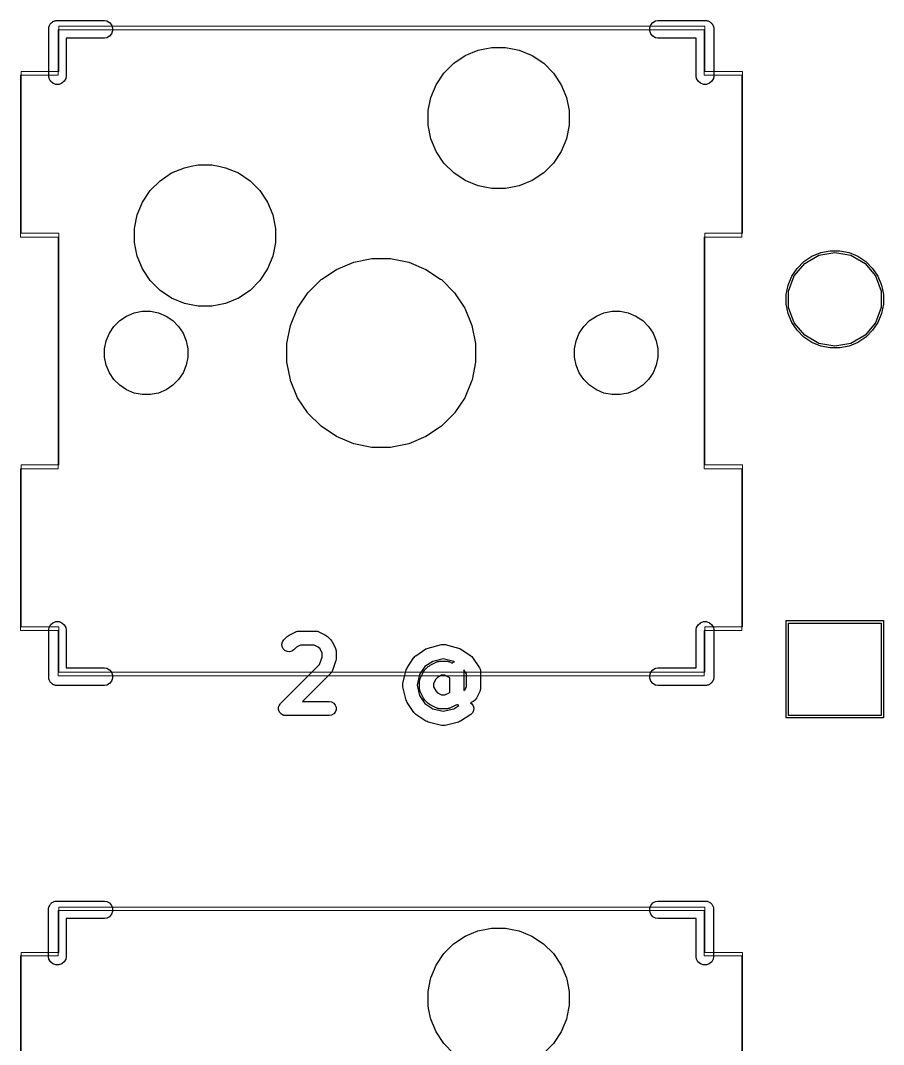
# Model space of a CAD drawing. Header units: millimetres. Extents: x 13 to 222, y -3 to 195.
# Drawn here: x 73.42 to 92.08, y 123.38 to 145.52 of the extents above; entities that cross this region are included whole.
import ezdxf

# ---------------------------------------------------------------- set-up
doc = ezdxf.new("R2010")
doc.units = ezdxf.units.MM
doc.header["$MEASUREMENT"] = 0
doc.layers.add('Ergodox plate', color=7, linetype='Continuous', lineweight=0, true_color=0xf6921e)
doc.layers.add('Orig switch cut', color=7, linetype='Continuous', lineweight=0, true_color=0xde3535)
doc.layers.add('Mask', color=134, linetype='Continuous')
doc.layers.add('Silk', color=142, linetype='Continuous')

msp = doc.modelspace()

# ---------------------------------------------------------------- linework, layer by layer
at = {"layer": 'Ergodox plate'}
for points in [[(88.213, 145.399), (88.213, 144.419), (89.026, 144.419), (89.026, 140.919), (88.213, 140.919), (88.213, 135.91), (89.026, 135.91), (89.026, 132.41), (88.213, 132.41), (88.213, 131.429), (74.243, 131.429), (74.243, 132.41), (73.431, 132.41), (73.431, 135.91), (74.243, 135.91), (74.243, 140.919), (73.431, 140.919), (73.431, 144.419), (74.243, 144.419), (74.243, 145.399)], [(88.213, 126.349), (88.213, 125.369), (89.026, 125.369), (89.026, 121.869), (88.213, 121.869), (88.213, 116.86), (89.026, 116.86), (89.026, 113.36), (88.213, 113.36), (88.213, 112.379), (74.243, 112.379), (74.243, 113.36), (73.431, 113.36), (73.431, 116.86), (74.243, 116.86), (74.243, 121.869), (73.431, 121.869), (73.431, 125.369), (74.243, 125.369), (74.243, 126.349)]]:
    msp.add_lwpolyline(points, close=True, dxfattribs=at)
at = {"layer": 'Mask', "linetype": 'Continuous'}
for p, q in [((83.034, 144.764), (83.312, 144.879)), ((83.312, 144.879), (83.459, 144.908)), ((83.459, 144.908), (83.607, 144.938)), ((83.607, 144.938), (83.907, 144.938)), ((83.907, 144.938), (84.055, 144.908)), ((84.055, 144.908), (84.202, 144.879)), ((84.202, 144.879), (84.48, 144.764)), ((82.784, 144.597), (83.034, 144.764)), ((84.48, 144.764), (84.73, 144.597)), ((82.572, 144.384), (82.784, 144.597)), ((84.73, 144.597), (84.942, 144.384)), ((82.405, 144.134), (82.572, 144.384)), ((84.942, 144.384), (85.109, 144.134)), ((82.29, 143.857), (82.405, 144.134)), ((85.109, 144.134), (85.224, 143.857)), ((82.234, 143.575), (82.29, 143.857)), ((82.29, 143.857), (82.29, 143.857)), ((85.224, 143.857), (85.224, 143.857)), ((85.224, 143.857), (85.28, 143.575)), ((82.231, 143.562), (82.234, 143.575)), ((82.231, 143.261), (82.231, 143.562)), ((85.28, 143.575), (85.283, 143.562)), ((85.283, 143.562), (85.283, 143.261)), ((82.29, 142.966), (82.231, 143.261)), ((85.283, 143.261), (85.224, 142.966)), ((82.405, 142.689), (82.29, 142.966)), ((85.224, 142.966), (85.109, 142.689)), ((82.572, 142.439), (82.405, 142.689)), ((85.109, 142.689), (84.942, 142.439)), ((82.784, 142.226), (82.572, 142.439)), ((84.942, 142.439), (84.73, 142.226)), ((76.434, 142.057), (76.684, 142.224)), ((76.684, 142.224), (76.962, 142.339)), ((76.962, 142.339), (77.109, 142.368)), ((77.109, 142.368), (77.257, 142.398)), ((77.257, 142.398), (77.557, 142.398)), ((77.557, 142.398), (77.705, 142.368)), ((77.705, 142.368), (77.852, 142.339)), ((77.852, 142.339), (78.13, 142.224)), ((78.13, 142.224), (78.38, 142.057)), ((83.034, 142.059), (82.784, 142.226)), ((84.73, 142.226), (84.48, 142.059)), ((76.222, 141.844), (76.434, 142.057)), ((78.38, 142.057), (78.592, 141.844)), ((83.312, 141.944), (83.034, 142.059)), ((84.48, 142.059), (84.202, 141.944)), ((76.055, 141.594), (76.222, 141.844)), ((78.592, 141.844), (78.759, 141.594)), ((83.459, 141.915), (83.312, 141.944)), ((83.607, 141.886), (83.459, 141.915)), ((83.907, 141.886), (83.607, 141.886)), ((84.055, 141.915), (83.907, 141.886)), ((84.202, 141.944), (84.055, 141.915)), ((75.94, 141.317), (76.055, 141.594)), ((78.759, 141.594), (78.874, 141.317)), ((75.881, 141.022), (75.94, 141.317)), ((75.94, 141.317), (75.94, 141.317)), ((78.874, 141.317), (78.874, 141.317)), ((78.874, 141.317), (78.933, 141.022)), ((75.881, 140.721), (75.881, 141.022)), ((78.933, 141.022), (78.933, 140.721)), ((75.905, 140.603), (75.881, 140.721)), ((78.933, 140.721), (78.91, 140.603)), ((75.94, 140.426), (75.905, 140.603)), ((76.055, 140.149), (75.94, 140.426)), ((78.874, 140.426), (78.759, 140.149)), ((78.91, 140.603), (78.874, 140.426)), ((90.357, 140.309), (90.529, 140.424)), ((90.529, 140.424), (90.72, 140.503)), ((90.72, 140.503), (90.923, 140.543)), ((90.923, 140.543), (91.13, 140.543)), ((91.13, 140.543), (91.333, 140.503)), ((91.333, 140.503), (91.524, 140.424)), ((91.524, 140.424), (91.697, 140.309)), ((80.25, 140.14), (80.622, 140.294)), ((80.622, 140.294), (81.016, 140.373)), ((80.622, 140.294), (80.622, 140.294)), ((80.622, 140.294), (80.622, 140.294)), ((81.016, 140.373), (81.418, 140.373)), ((81.418, 140.373), (81.812, 140.294)), ((81.812, 140.294), (81.812, 140.294)), ((81.812, 140.294), (81.812, 140.294)), ((81.812, 140.294), (82.184, 140.14)), ((90.21, 140.162), (90.357, 140.309)), ((91.697, 140.309), (91.843, 140.162)), ((76.222, 139.899), (76.055, 140.149)), ((78.759, 140.149), (78.592, 139.899)), ((79.936, 139.93), (80.25, 140.14)), ((82.184, 140.14), (82.498, 139.93)), ((90.016, 139.799), (90.095, 139.99)), ((90.095, 139.99), (90.21, 140.162)), ((91.843, 140.162), (91.958, 139.99)), ((91.958, 139.99), (92.037, 139.799)), ((76.434, 139.686), (76.222, 139.899)), ((78.592, 139.899), (78.38, 139.686)), ((79.632, 139.633), (79.916, 139.917)), ((79.916, 139.917), (79.936, 139.93)), ((82.498, 139.93), (82.518, 139.917)), ((82.518, 139.917), (82.803, 139.633)), ((89.976, 139.596), (90.016, 139.799)), ((92.037, 139.799), (92.078, 139.596)), ((76.684, 139.519), (76.434, 139.686)), ((76.962, 139.404), (76.684, 139.519)), ((78.13, 139.519), (77.852, 139.404)), ((78.38, 139.686), (78.13, 139.519)), ((79.408, 139.298), (79.632, 139.633)), ((79.632, 139.633), (79.632, 139.633)), ((82.803, 139.633), (82.803, 139.633)), ((82.803, 139.633), (83.026, 139.298)), ((89.976, 139.389), (89.976, 139.596)), ((92.078, 139.596), (92.078, 139.389)), ((77.109, 139.375), (76.962, 139.404)), ((77.257, 139.346), (77.109, 139.375)), ((77.557, 139.346), (77.257, 139.346)), ((77.705, 139.375), (77.557, 139.346)), ((77.852, 139.404), (77.705, 139.375)), ((79.254, 138.927), (79.408, 139.298)), ((83.026, 139.298), (83.18, 138.927)), ((90.016, 139.186), (89.976, 139.389)), ((92.078, 139.389), (92.037, 139.186)), ((75.563, 139.031), (75.71, 139.13)), ((75.71, 139.13), (75.874, 139.198)), ((75.874, 139.198), (76.048, 139.233)), ((76.048, 139.233), (76.226, 139.233)), ((76.226, 139.233), (76.4, 139.198)), ((76.4, 139.198), (76.564, 139.13)), ((76.564, 139.13), (76.711, 139.031)), ((85.723, 139.031), (85.87, 139.13)), ((85.87, 139.13), (86.034, 139.198)), ((86.034, 139.198), (86.208, 139.233)), ((86.208, 139.233), (86.386, 139.233)), ((86.386, 139.233), (86.56, 139.198)), ((86.56, 139.198), (86.724, 139.13)), ((86.724, 139.13), (86.871, 139.031)), ((90.095, 138.994), (90.016, 139.186)), ((92.037, 139.186), (91.958, 138.994)), ((75.339, 138.758), (75.437, 138.906)), ((75.437, 138.906), (75.563, 139.031)), ((76.711, 139.031), (76.837, 138.906)), ((76.837, 138.906), (76.936, 138.758)), ((79.176, 138.533), (79.254, 138.927)), ((79.254, 138.927), (79.254, 138.927)), ((83.18, 138.927), (83.18, 138.927)), ((83.18, 138.927), (83.258, 138.533)), ((85.499, 138.758), (85.597, 138.906)), ((85.597, 138.906), (85.723, 139.031)), ((86.871, 139.031), (86.997, 138.906)), ((86.997, 138.906), (87.096, 138.758)), ((90.21, 138.822), (90.095, 138.994)), ((91.958, 138.994), (91.843, 138.822)), ((75.271, 138.594), (75.339, 138.758)), ((76.936, 138.758), (77.003, 138.594)), ((85.431, 138.594), (85.499, 138.758)), ((87.096, 138.758), (87.163, 138.594)), ((90.357, 138.676), (90.21, 138.822)), ((90.529, 138.561), (90.357, 138.676)), ((91.697, 138.676), (91.524, 138.561)), ((91.843, 138.822), (91.697, 138.676)), ((75.236, 138.42), (75.271, 138.594)), ((75.236, 138.243), (75.236, 138.42)), ((77.003, 138.594), (77.038, 138.42)), ((77.038, 138.42), (77.038, 138.243)), ((79.176, 138.131), (79.176, 138.533)), ((83.258, 138.533), (83.258, 138.131)), ((85.396, 138.42), (85.431, 138.594)), ((85.396, 138.243), (85.396, 138.42)), ((87.163, 138.594), (87.198, 138.42)), ((87.198, 138.42), (87.198, 138.243)), ((90.72, 138.482), (90.529, 138.561)), ((90.923, 138.441), (90.72, 138.482)), ((91.13, 138.441), (90.923, 138.441)), ((91.333, 138.482), (91.13, 138.441)), ((91.524, 138.561), (91.333, 138.482)), ((75.271, 138.069), (75.236, 138.243)), ((77.038, 138.243), (77.003, 138.069)), ((85.431, 138.069), (85.396, 138.243)), ((87.198, 138.243), (87.163, 138.069)), ((75.339, 137.905), (75.271, 138.069)), ((77.003, 138.069), (76.936, 137.905)), ((79.252, 137.749), (79.176, 138.131)), ((83.258, 138.131), (83.182, 137.749)), ((85.499, 137.905), (85.431, 138.069)), ((87.163, 138.069), (87.096, 137.905)), ((75.437, 137.757), (75.339, 137.905)), ((75.563, 137.632), (75.437, 137.757)), ((76.837, 137.757), (76.711, 137.632)), ((76.936, 137.905), (76.837, 137.757)), ((79.254, 137.736), (79.252, 137.749)), ((83.182, 137.749), (83.18, 137.736)), ((85.597, 137.757), (85.499, 137.905)), ((85.723, 137.632), (85.597, 137.757)), ((86.997, 137.757), (86.871, 137.632)), ((87.096, 137.905), (86.997, 137.757)), ((75.71, 137.533), (75.563, 137.632)), ((75.874, 137.465), (75.71, 137.533)), ((76.564, 137.533), (76.4, 137.465)), ((76.711, 137.632), (76.564, 137.533)), ((79.408, 137.365), (79.254, 137.736)), ((83.18, 137.736), (83.026, 137.365)), ((85.87, 137.533), (85.723, 137.632)), ((86.034, 137.465), (85.87, 137.533)), ((86.724, 137.533), (86.56, 137.465)), ((86.871, 137.632), (86.724, 137.533)), ((76.048, 137.431), (75.874, 137.465)), ((76.226, 137.431), (76.048, 137.431)), ((76.4, 137.465), (76.226, 137.431)), ((79.623, 137.044), (79.408, 137.365)), ((83.026, 137.365), (82.811, 137.044)), ((86.208, 137.431), (86.034, 137.465)), ((86.386, 137.431), (86.208, 137.431)), ((86.56, 137.465), (86.386, 137.431)), ((79.632, 137.03), (79.623, 137.044)), ((79.916, 136.746), (79.632, 137.03)), ((82.803, 137.03), (82.518, 136.746)), ((82.811, 137.044), (82.803, 137.03)), ((80.25, 136.523), (79.916, 136.746)), ((79.916, 136.746), (79.916, 136.746)), ((82.518, 136.746), (82.184, 136.523)), ((82.518, 136.746), (82.518, 136.746)), ((80.622, 136.369), (80.25, 136.523)), ((82.184, 136.523), (81.812, 136.369)), ((81.016, 136.291), (80.622, 136.369)), ((80.622, 136.369), (80.622, 136.369)), ((80.622, 136.369), (80.622, 136.369)), ((81.418, 136.291), (81.016, 136.291)), ((81.812, 136.369), (81.418, 136.291)), ((81.812, 136.369), (81.812, 136.369)), ((81.812, 136.369), (81.812, 136.369)), ((89.976, 130.441), (89.976, 132.543)), ((89.976, 132.543), (92.078, 132.543)), ((92.078, 132.543), (92.078, 130.441)), ((92.078, 130.441), (89.976, 130.441)), ((83.032, 125.722), (83.309, 125.837)), ((83.309, 125.837), (83.457, 125.866)), ((83.457, 125.866), (83.604, 125.896)), ((83.604, 125.896), (83.905, 125.896)), ((83.905, 125.896), (84.052, 125.866)), ((84.052, 125.866), (84.2, 125.837)), ((84.2, 125.837), (84.477, 125.722)), ((82.782, 125.555), (83.032, 125.722)), ((84.477, 125.722), (84.727, 125.555)), ((82.569, 125.342), (82.782, 125.555)), ((84.727, 125.555), (84.94, 125.342)), ((82.402, 125.092), (82.569, 125.342)), ((84.94, 125.342), (85.107, 125.092)), ((82.287, 124.815), (82.402, 125.092)), ((85.107, 125.092), (85.222, 124.815)), ((82.229, 124.52), (82.282, 124.787)), ((82.282, 124.787), (82.287, 124.815)), ((85.222, 124.815), (85.227, 124.787)), ((85.227, 124.787), (85.281, 124.52)), ((82.229, 124.219), (82.229, 124.52)), ((85.281, 124.52), (85.281, 124.219)), ((82.241, 124.156), (82.229, 124.219)), ((82.287, 123.925), (82.241, 124.156)), ((85.268, 124.156), (85.222, 123.925)), ((85.281, 124.219), (85.268, 124.156)), ((82.402, 123.647), (82.287, 123.925)), ((85.222, 123.925), (85.107, 123.647)), ((82.569, 123.397), (82.402, 123.647)), ((85.107, 123.647), (84.94, 123.397)), ((82.782, 123.184), (82.569, 123.397)), ((84.94, 123.397), (84.727, 123.184))]:
    msp.add_line(p, q, dxfattribs=at)
at = {"layer": 'Orig switch cut'}
for points in [[(88.202, 145.317), (88.202, 144.336), (89.015, 144.336), (89.015, 140.836), (88.202, 140.836), (88.202, 135.827), (89.015, 135.827), (89.015, 132.327), (88.202, 132.327), (88.202, 131.347), (74.232, 131.347), (74.232, 132.327), (73.419, 132.327), (73.419, 135.827), (74.232, 135.827), (74.232, 140.836), (73.419, 140.836), (73.419, 144.336), (74.232, 144.336), (74.232, 145.317)], [(88.2, 126.275), (88.2, 125.294), (89.013, 125.294), (89.013, 121.794), (88.2, 121.794), (88.2, 116.785), (89.013, 116.785), (89.013, 113.285), (88.2, 113.285), (88.2, 112.305), (74.23, 112.305), (74.23, 113.285), (73.417, 113.285), (73.417, 116.785), (74.23, 116.785), (74.23, 121.794), (73.417, 121.794), (73.417, 125.294), (74.23, 125.294), (74.23, 126.275)]]:
    msp.add_lwpolyline(points, close=True, dxfattribs=at)
at = {"layer": 'Silk', "linetype": 'Continuous'}
for p, q in [((74.107, 145.488), (74.12, 145.499)), ((74.12, 145.499), (74.136, 145.505)), ((74.136, 145.505), (74.151, 145.513)), ((74.151, 145.513), (74.168, 145.516)), ((74.168, 145.516), (74.184, 145.522)), ((74.184, 145.522), (74.2, 145.522)), ((74.2, 145.522), (74.2, 145.522)), ((74.2, 145.522), (75.234, 145.522)), ((75.234, 145.522), (75.283, 145.513)), ((75.283, 145.513), (75.341, 145.48)), ((87.093, 145.48), (87.151, 145.513)), ((87.151, 145.513), (87.2, 145.522)), ((87.2, 145.522), (88.234, 145.522)), ((88.234, 145.522), (88.251, 145.522)), ((88.234, 145.522), (88.234, 145.522)), ((88.251, 145.522), (88.267, 145.516)), ((88.267, 145.516), (88.283, 145.513)), ((88.283, 145.513), (88.298, 145.505)), ((88.298, 145.505), (88.314, 145.499)), ((88.314, 145.499), (88.327, 145.488)), ((74.027, 145.365), (74.032, 145.381)), ((74.027, 145.348), (74.027, 145.365)), ((74.027, 144.315), (74.027, 145.348)), ((74.027, 145.348), (74.027, 145.348)), ((74.032, 145.381), (74.035, 145.398)), ((74.035, 145.398), (74.044, 145.412)), ((74.044, 145.412), (74.05, 145.428)), ((74.05, 145.428), (74.06, 145.441)), ((74.06, 145.441), (74.069, 145.456)), ((74.069, 145.456), (74.082, 145.467)), ((74.082, 145.467), (74.093, 145.48)), ((74.093, 145.48), (74.107, 145.488)), ((75.341, 145.48), (75.385, 145.428)), ((75.385, 145.428), (75.408, 145.365)), ((75.408, 145.298), (75.385, 145.235)), ((75.408, 145.365), (75.408, 145.298)), ((87.027, 145.365), (87.05, 145.428)), ((87.027, 145.298), (87.027, 145.365)), ((87.05, 145.235), (87.027, 145.298)), ((87.05, 145.428), (87.093, 145.48)), ((88.327, 145.488), (88.341, 145.48)), ((88.341, 145.48), (88.352, 145.467)), ((88.352, 145.467), (88.365, 145.456)), ((88.365, 145.456), (88.374, 145.441)), ((88.374, 145.441), (88.385, 145.428)), ((88.385, 145.428), (88.39, 145.412)), ((88.39, 145.412), (88.399, 145.398)), ((88.399, 145.398), (88.402, 145.381)), ((88.402, 145.381), (88.408, 145.365)), ((88.408, 145.365), (88.408, 145.348)), ((88.408, 145.348), (88.408, 145.348)), ((88.408, 145.348), (88.408, 144.315)), ((75.234, 145.141), (74.408, 145.141)), ((74.408, 145.141), (74.408, 144.315)), ((75.283, 145.15), (75.234, 145.141)), ((75.341, 145.183), (75.283, 145.15)), ((75.385, 145.235), (75.341, 145.183)), ((87.093, 145.183), (87.05, 145.235)), ((87.151, 145.15), (87.093, 145.183)), ((87.2, 145.141), (87.151, 145.15)), ((88.027, 145.141), (87.2, 145.141)), ((88.027, 144.315), (88.027, 145.141)), ((74.035, 144.265), (74.027, 144.315)), ((74.069, 144.207), (74.035, 144.265)), ((74.12, 144.164), (74.069, 144.207)), ((74.365, 144.207), (74.314, 144.164)), ((74.399, 144.265), (74.365, 144.207)), ((74.408, 144.315), (74.399, 144.265)), ((88.035, 144.265), (88.027, 144.315)), ((88.069, 144.207), (88.035, 144.265)), ((88.12, 144.164), (88.069, 144.207)), ((88.365, 144.207), (88.314, 144.164)), ((88.399, 144.265), (88.365, 144.207)), ((88.408, 144.315), (88.399, 144.265)), ((74.184, 144.141), (74.12, 144.164)), ((74.251, 144.141), (74.184, 144.141)), ((74.314, 144.164), (74.251, 144.141)), ((88.184, 144.141), (88.12, 144.164)), ((88.251, 144.141), (88.184, 144.141)), ((88.314, 144.164), (88.251, 144.141)), ((90.374, 140.27), (90.679, 140.446)), ((90.679, 140.446), (91.027, 140.508)), ((91.027, 140.508), (91.374, 140.446)), ((91.374, 140.446), (91.679, 140.27)), ((90.147, 140), (90.374, 140.27)), ((91.679, 140.27), (91.906, 140)), ((90.027, 139.668), (90.147, 140)), ((91.906, 140), (92.027, 139.668)), ((90.027, 139.316), (90.027, 139.668)), ((92.027, 139.668), (92.027, 139.316)), ((90.147, 138.984), (90.027, 139.316)), ((92.027, 139.316), (91.906, 138.984)), ((90.374, 138.714), (90.147, 138.984)), ((91.906, 138.984), (91.679, 138.714)), ((90.679, 138.538), (90.374, 138.714)), ((91.679, 138.714), (91.374, 138.538)), ((91.027, 138.477), (90.679, 138.538)), ((91.374, 138.538), (91.027, 138.477)), ((74.035, 132.398), (74.069, 132.456)), ((74.069, 132.456), (74.12, 132.499)), ((74.12, 132.499), (74.184, 132.522)), ((74.184, 132.522), (74.251, 132.522)), ((74.251, 132.522), (74.314, 132.499)), ((74.314, 132.499), (74.365, 132.456)), ((74.365, 132.456), (74.399, 132.398)), ((88.035, 132.398), (88.069, 132.456)), ((88.069, 132.456), (88.12, 132.499)), ((88.12, 132.499), (88.184, 132.522)), ((88.184, 132.522), (88.251, 132.522)), ((88.251, 132.522), (88.314, 132.499)), ((88.314, 132.499), (88.365, 132.456)), ((88.365, 132.456), (88.399, 132.398)), ((90.027, 130.492), (90.027, 132.492)), ((90.027, 132.492), (92.027, 132.492)), ((92.027, 132.492), (92.027, 130.492)), ((74.027, 132.348), (74.035, 132.398)), ((74.027, 131.365), (74.027, 132.348)), ((74.399, 132.398), (74.408, 132.348)), ((74.408, 132.348), (74.408, 131.522)), ((79.186, 132.201), (79.206, 132.215)), ((79.206, 132.215), (79.226, 132.23)), ((79.226, 132.23), (79.371, 132.302)), ((79.371, 132.302), (79.379, 132.305)), ((79.379, 132.305), (79.387, 132.309)), ((79.387, 132.309), (79.405, 132.312)), ((79.405, 132.312), (79.422, 132.318)), ((79.422, 132.318), (79.43, 132.317)), ((79.43, 132.317), (79.439, 132.319)), ((79.439, 132.319), (79.802, 132.319)), ((79.802, 132.319), (79.811, 132.317)), ((79.811, 132.317), (79.819, 132.318)), ((79.819, 132.318), (79.836, 132.312)), ((79.836, 132.312), (79.854, 132.309)), ((79.854, 132.309), (79.862, 132.305)), ((79.862, 132.305), (79.87, 132.302)), ((79.87, 132.302), (80.015, 132.23)), ((80.015, 132.23), (80.035, 132.215)), ((80.035, 132.215), (80.055, 132.201)), ((88.027, 132.348), (88.035, 132.398)), ((88.027, 131.522), (88.027, 132.348)), ((88.399, 132.398), (88.408, 132.348)), ((88.408, 132.348), (88.408, 131.315)), ((79.07, 132.034), (79.083, 132.085)), ((79.074, 131.982), (79.07, 132.034)), ((79.083, 132.085), (79.114, 132.129)), ((79.114, 132.129), (79.186, 132.201)), ((79.475, 132.014), (79.384, 131.968)), ((79.766, 132.014), (79.475, 132.014)), ((79.857, 131.968), (79.766, 132.014)), ((80.055, 132.201), (80.127, 132.129)), ((80.127, 132.129), (80.141, 132.109)), ((80.141, 132.109), (80.156, 132.089)), ((80.156, 132.089), (80.229, 131.944)), ((82.232, 131.951), (82.523, 132.024)), ((82.523, 132.024), (82.533, 132.025)), ((82.533, 132.025), (82.544, 132.027)), ((82.544, 132.027), (82.56, 132.026)), ((82.56, 132.026), (82.576, 132.027)), ((82.576, 132.027), (82.586, 132.025)), ((82.586, 132.025), (82.597, 132.024)), ((82.597, 132.024), (82.887, 131.951)), ((79.097, 131.934), (79.074, 131.982)), ((79.134, 131.896), (79.097, 131.934)), ((79.182, 131.874), (79.134, 131.896)), ((79.235, 131.869), (79.182, 131.874)), ((79.286, 131.883), (79.235, 131.869)), ((79.329, 131.913), (79.286, 131.883)), ((79.384, 131.968), (79.329, 131.913)), ((79.894, 131.931), (79.857, 131.968)), ((79.94, 131.84), (79.894, 131.931)), ((79.94, 131.755), (79.94, 131.84)), ((80.229, 131.944), (80.231, 131.936)), ((80.231, 131.936), (80.235, 131.928)), ((80.235, 131.928), (80.239, 131.91)), ((80.239, 131.91), (80.244, 131.893)), ((80.244, 131.893), (80.243, 131.885)), ((80.243, 131.885), (80.245, 131.876)), ((80.245, 131.876), (80.245, 131.731)), ((81.946, 131.764), (81.961, 131.781)), ((81.961, 131.781), (81.965, 131.783)), ((81.965, 131.783), (81.967, 131.785)), ((81.967, 131.785), (82.185, 131.93)), ((82.185, 131.93), (82.209, 131.941)), ((82.209, 131.941), (82.232, 131.951)), ((82.887, 131.951), (82.911, 131.941)), ((82.911, 131.941), (82.934, 131.93)), ((82.934, 131.93), (83.152, 131.785)), ((83.152, 131.785), (83.155, 131.783)), ((83.155, 131.783), (83.158, 131.781)), ((83.158, 131.781), (83.174, 131.764)), ((79.041, 130.75), (79.886, 131.595)), ((79.886, 131.595), (79.94, 131.755)), ((80.237, 131.683), (80.164, 131.465)), ((80.24, 131.707), (80.237, 131.683)), ((80.245, 131.731), (80.24, 131.707)), ((81.78, 131.525), (81.925, 131.743)), ((81.925, 131.743), (81.927, 131.745)), ((81.927, 131.745), (81.929, 131.748)), ((81.929, 131.748), (81.946, 131.764)), ((82.162, 131.548), (82.048, 131.378)), ((82.332, 131.662), (82.162, 131.548)), ((82.162, 131.476), (82.234, 131.548)), ((82.234, 131.548), (82.254, 131.562)), ((82.254, 131.562), (82.274, 131.577)), ((82.274, 131.577), (82.419, 131.649)), ((82.56, 131.719), (82.332, 131.662)), ((82.419, 131.649), (82.427, 131.652)), ((82.427, 131.652), (82.435, 131.656)), ((82.435, 131.656), (82.453, 131.659)), ((82.453, 131.659), (82.47, 131.664)), ((82.47, 131.664), (82.478, 131.664)), ((82.478, 131.664), (82.487, 131.665)), ((82.487, 131.665), (82.632, 131.665)), ((82.787, 131.662), (82.56, 131.719)), ((82.632, 131.665), (82.641, 131.664)), ((82.641, 131.664), (82.65, 131.664)), ((82.65, 131.664), (82.667, 131.659)), ((82.667, 131.659), (82.684, 131.656)), ((82.684, 131.656), (82.692, 131.652)), ((82.692, 131.652), (82.7, 131.649)), ((82.7, 131.649), (82.75, 131.625)), ((82.75, 131.625), (82.774, 131.645)), ((82.774, 131.645), (82.799, 131.654)), ((82.799, 131.654), (82.787, 131.662)), ((83.174, 131.764), (83.19, 131.748)), ((83.19, 131.748), (83.192, 131.745)), ((83.192, 131.745), (83.194, 131.743)), ((83.194, 131.743), (83.34, 131.525)), ((74.027, 131.298), (74.027, 131.365)), ((74.408, 131.522), (75.234, 131.522)), ((75.234, 131.522), (75.283, 131.513)), ((75.283, 131.513), (75.341, 131.48)), ((75.341, 131.48), (75.385, 131.428)), ((75.385, 131.428), (75.408, 131.365)), ((75.408, 131.365), (75.408, 131.298)), ((80.127, 131.405), (79.517, 130.795)), ((80.132, 131.412), (80.127, 131.405)), ((80.139, 131.418), (80.132, 131.412)), ((80.148, 131.434), (80.139, 131.418)), ((80.158, 131.449), (80.148, 131.434)), ((80.16, 131.457), (80.158, 131.449)), ((80.164, 131.465), (80.16, 131.457)), ((81.686, 131.187), (81.759, 131.477)), ((81.759, 131.477), (81.769, 131.501)), ((81.769, 131.501), (81.78, 131.525)), ((82.048, 131.378), (81.991, 131.15)), ((82.061, 131.291), (82.133, 131.436)), ((82.133, 131.436), (82.148, 131.456)), ((82.148, 131.456), (82.162, 131.476)), ((82.523, 131.361), (82.432, 131.315)), ((82.596, 131.361), (82.523, 131.361)), ((82.687, 131.315), (82.596, 131.361)), ((83.06, 131.394), (83.002, 131.481)), ((83.002, 131.481), (83.002, 131.034)), ((83.06, 131.114), (83.06, 131.394)), ((83.34, 131.525), (83.347, 131.508)), ((83.347, 131.508), (83.356, 131.493)), ((83.356, 131.493), (83.357, 131.484)), ((83.357, 131.484), (83.361, 131.477)), ((83.361, 131.477), (83.362, 131.458)), ((83.362, 131.458), (83.365, 131.44)), ((83.365, 131.44), (83.365, 131.078)), ((87.027, 131.365), (87.05, 131.428)), ((87.027, 131.298), (87.027, 131.365)), ((87.05, 131.428), (87.093, 131.48)), ((87.093, 131.48), (87.151, 131.513)), ((87.151, 131.513), (87.2, 131.522)), ((87.2, 131.522), (88.027, 131.522)), ((74.032, 131.282), (74.027, 131.298)), ((74.035, 131.265), (74.032, 131.282)), ((74.044, 131.251), (74.035, 131.265)), ((74.05, 131.235), (74.044, 131.251)), ((74.06, 131.222), (74.05, 131.235)), ((74.069, 131.207), (74.06, 131.222)), ((74.082, 131.196), (74.069, 131.207)), ((74.093, 131.183), (74.082, 131.196)), ((74.107, 131.175), (74.093, 131.183)), ((74.12, 131.164), (74.107, 131.175)), ((74.136, 131.158), (74.12, 131.164)), ((74.151, 131.15), (74.136, 131.158)), ((74.168, 131.147), (74.151, 131.15)), ((74.184, 131.141), (74.168, 131.147)), ((74.2, 131.141), (74.184, 131.141)), ((75.234, 131.141), (74.2, 131.141)), ((74.2, 131.141), (74.2, 131.141)), ((75.283, 131.15), (75.234, 131.141)), ((75.341, 131.183), (75.283, 131.15)), ((75.385, 131.235), (75.341, 131.183)), ((75.408, 131.298), (75.385, 131.235)), ((81.682, 131.166), (81.685, 131.176)), ((81.683, 131.15), (81.682, 131.166)), ((81.682, 131.134), (81.683, 131.15)), ((81.685, 131.124), (81.682, 131.134)), ((81.685, 131.176), (81.686, 131.187)), ((81.686, 131.113), (81.685, 131.124)), ((81.759, 130.823), (81.686, 131.113)), ((81.991, 131.15), (82.048, 130.922)), ((82.044, 131.223), (82.046, 131.231)), ((82.044, 131.078), (82.044, 131.223)), ((82.045, 131.24), (82.051, 131.257)), ((82.046, 131.231), (82.045, 131.24)), ((82.051, 131.257), (82.054, 131.275)), ((82.054, 131.275), (82.058, 131.282)), ((82.058, 131.282), (82.061, 131.291)), ((82.395, 131.278), (82.349, 131.187)), ((82.349, 131.187), (82.349, 131.114)), ((82.349, 131.114), (82.395, 131.023)), ((82.432, 131.315), (82.395, 131.278)), ((82.698, 131.305), (82.687, 131.315)), ((82.698, 130.996), (82.698, 131.305)), ((83.027, 131.046), (83.06, 131.114)), ((87.05, 131.235), (87.027, 131.298)), ((87.093, 131.183), (87.05, 131.235)), ((87.151, 131.15), (87.093, 131.183)), ((87.2, 131.141), (87.151, 131.15)), ((88.234, 131.141), (87.2, 131.141)), ((88.251, 131.141), (88.234, 131.141)), ((88.234, 131.141), (88.234, 131.141)), ((88.267, 131.147), (88.251, 131.141)), ((88.283, 131.15), (88.267, 131.147)), ((88.298, 131.158), (88.283, 131.15)), ((88.314, 131.164), (88.298, 131.158)), ((88.327, 131.175), (88.314, 131.164)), ((88.341, 131.183), (88.327, 131.175)), ((88.352, 131.196), (88.341, 131.183)), ((88.365, 131.207), (88.352, 131.196)), ((88.374, 131.222), (88.365, 131.207)), ((88.385, 131.235), (88.374, 131.222)), ((88.39, 131.251), (88.385, 131.235)), ((88.399, 131.265), (88.39, 131.251)), ((88.402, 131.282), (88.399, 131.265)), ((88.408, 131.298), (88.402, 131.282)), ((88.408, 131.315), (88.408, 131.315)), ((88.408, 131.315), (88.408, 131.298)), ((82.046, 131.069), (82.044, 131.078)), ((82.045, 131.06), (82.046, 131.069)), ((82.051, 131.043), (82.045, 131.06)), ((82.048, 130.922), (82.162, 130.752)), ((82.054, 131.025), (82.051, 131.043)), ((82.058, 131.018), (82.054, 131.025)), ((82.061, 131.009), (82.058, 131.018)), ((82.133, 130.864), (82.061, 131.009)), ((82.395, 131.023), (82.432, 130.985)), ((82.432, 130.985), (82.523, 130.94)), ((82.523, 130.94), (82.596, 130.94)), ((82.596, 130.94), (82.687, 130.985)), ((82.687, 130.985), (82.698, 130.996)), ((83.002, 131.034), (83.027, 131.046)), ((83.349, 131.009), (83.277, 130.864)), ((83.352, 131.018), (83.349, 131.009)), ((83.356, 131.025), (83.352, 131.018)), ((83.359, 131.043), (83.356, 131.025)), ((83.364, 131.06), (83.359, 131.043)), ((83.365, 131.078), (83.364, 131.069)), ((83.364, 131.069), (83.364, 131.06)), ((78.997, 130.655), (78.999, 130.662)), ((78.999, 130.669), (79.006, 130.687)), ((78.999, 130.662), (78.999, 130.669)), ((79.006, 130.687), (79.011, 130.707)), ((79.011, 130.707), (79.015, 130.712)), ((79.015, 130.712), (79.017, 130.718)), ((79.017, 130.718), (79.03, 130.734)), ((79.03, 130.734), (79.041, 130.75)), ((79.517, 130.795), (80.092, 130.795)), ((80.092, 130.795), (80.144, 130.785)), ((80.144, 130.785), (80.19, 130.759)), ((80.19, 130.759), (80.224, 130.718)), ((80.224, 130.718), (80.242, 130.669)), ((80.242, 130.669), (80.242, 130.616)), ((81.769, 130.799), (81.759, 130.823)), ((81.78, 130.775), (81.769, 130.799)), ((81.925, 130.558), (81.78, 130.775)), ((82.148, 130.845), (82.133, 130.864)), ((82.162, 130.825), (82.148, 130.845)), ((82.234, 130.752), (82.162, 130.825)), ((82.162, 130.752), (82.332, 130.638)), ((82.254, 130.738), (82.234, 130.752)), ((82.274, 130.724), (82.254, 130.738)), ((82.419, 130.651), (82.274, 130.724)), ((82.846, 130.724), (82.7, 130.651)), ((82.787, 130.638), (82.897, 130.711)), ((82.85, 130.727), (82.846, 130.724)), ((82.858, 130.722), (82.85, 130.727)), ((82.865, 130.72), (82.858, 130.722)), ((82.87, 130.717), (82.865, 130.72)), ((82.89, 130.713), (82.87, 130.717)), ((82.897, 130.711), (82.89, 130.713)), ((83.208, 130.796), (83.151, 130.767)), ((83.151, 130.767), (83.178, 130.747)), ((83.178, 130.747), (83.207, 130.703)), ((83.207, 130.703), (83.22, 130.652)), ((83.226, 130.809), (83.208, 130.796)), ((83.245, 130.822), (83.226, 130.809)), ((83.248, 130.825), (83.245, 130.822)), ((83.251, 130.828), (83.248, 130.825)), ((83.263, 130.846), (83.251, 130.828)), ((83.277, 130.864), (83.263, 130.846)), ((78.999, 130.636), (78.997, 130.655)), ((78.999, 130.616), (78.999, 130.636)), ((79.001, 130.609), (78.999, 130.616)), ((79.002, 130.603), (79.001, 130.609)), ((79.01, 130.585), (79.002, 130.603)), ((79.017, 130.566), (79.01, 130.585)), ((79.021, 130.561), (79.017, 130.566)), ((79.024, 130.555), (79.021, 130.561)), ((79.038, 130.541), (79.024, 130.555)), ((79.051, 130.525), (79.038, 130.541)), ((79.057, 130.522), (79.051, 130.525)), ((79.061, 130.517), (79.057, 130.522)), ((79.079, 130.509), (79.061, 130.517)), ((79.097, 130.499), (79.079, 130.509)), ((79.103, 130.498), (79.097, 130.499)), ((79.109, 130.495), (79.103, 130.498)), ((79.129, 130.493), (79.109, 130.495)), ((79.149, 130.49), (79.129, 130.493)), ((80.092, 130.49), (79.149, 130.49)), ((80.144, 130.499), (80.092, 130.49)), ((80.19, 130.525), (80.144, 130.499)), ((80.224, 130.566), (80.19, 130.525)), ((80.242, 130.616), (80.224, 130.566)), ((81.927, 130.555), (81.925, 130.558)), ((81.929, 130.552), (81.927, 130.555)), ((81.946, 130.536), (81.929, 130.552)), ((81.961, 130.519), (81.946, 130.536)), ((81.965, 130.518), (81.961, 130.519)), ((81.967, 130.515), (81.965, 130.518)), ((82.185, 130.37), (81.967, 130.515)), ((82.332, 130.638), (82.56, 130.582)), ((82.427, 130.649), (82.419, 130.651)), ((82.435, 130.644), (82.427, 130.649)), ((82.453, 130.641), (82.435, 130.644)), ((82.47, 130.636), (82.453, 130.641)), ((82.478, 130.636), (82.47, 130.636)), ((82.487, 130.635), (82.478, 130.636)), ((82.632, 130.635), (82.487, 130.635)), ((82.56, 130.582), (82.787, 130.638)), ((82.641, 130.636), (82.632, 130.635)), ((82.65, 130.636), (82.641, 130.636)), ((82.667, 130.641), (82.65, 130.636)), ((82.684, 130.644), (82.667, 130.641)), ((82.692, 130.649), (82.684, 130.644)), ((82.7, 130.651), (82.692, 130.649)), ((83.152, 130.515), (82.934, 130.37)), ((83.19, 130.552), (83.152, 130.515)), ((83.214, 130.599), (83.19, 130.552)), ((83.22, 130.652), (83.214, 130.599)), ((92.027, 130.492), (90.027, 130.492)), ((82.209, 130.36), (82.185, 130.37)), ((82.232, 130.349), (82.209, 130.36)), ((82.523, 130.277), (82.232, 130.349)), ((82.533, 130.276), (82.523, 130.277)), ((82.544, 130.273), (82.533, 130.276)), ((82.56, 130.274), (82.544, 130.273)), ((82.576, 130.273), (82.56, 130.274)), ((82.586, 130.276), (82.576, 130.273)), ((82.597, 130.277), (82.586, 130.276)), ((82.887, 130.349), (82.597, 130.277)), ((82.911, 130.36), (82.887, 130.349)), ((82.934, 130.37), (82.911, 130.36)), ((74.105, 126.446), (74.118, 126.457)), ((74.118, 126.457), (74.134, 126.463)), ((74.134, 126.463), (74.148, 126.471)), ((74.148, 126.471), (74.165, 126.474)), ((74.165, 126.474), (74.181, 126.48)), ((74.181, 126.48), (74.198, 126.48)), ((74.198, 126.48), (74.198, 126.48)), ((74.198, 126.48), (75.231, 126.48)), ((75.231, 126.48), (75.281, 126.471)), ((75.281, 126.471), (75.339, 126.438)), ((87.09, 126.438), (87.148, 126.471)), ((87.148, 126.471), (87.198, 126.48)), ((87.198, 126.48), (88.231, 126.48)), ((88.231, 126.48), (88.248, 126.48)), ((88.231, 126.48), (88.231, 126.48)), ((88.248, 126.48), (88.264, 126.474)), ((88.264, 126.474), (88.281, 126.471)), ((88.281, 126.471), (88.295, 126.463)), ((88.295, 126.463), (88.311, 126.457)), ((88.311, 126.457), (88.324, 126.446)), ((74.024, 126.323), (74.03, 126.339)), ((74.024, 126.306), (74.024, 126.323)), ((74.024, 125.273), (74.024, 126.306)), ((74.024, 126.306), (74.024, 126.306)), ((74.03, 126.339), (74.033, 126.356)), ((74.033, 126.356), (74.041, 126.37)), ((74.041, 126.37), (74.047, 126.386)), ((74.047, 126.386), (74.058, 126.399)), ((74.058, 126.399), (74.066, 126.414)), ((74.066, 126.414), (74.079, 126.425)), ((74.079, 126.425), (74.09, 126.438)), ((74.09, 126.438), (74.105, 126.446)), ((75.339, 126.438), (75.382, 126.386)), ((75.382, 126.386), (75.405, 126.323)), ((75.405, 126.256), (75.382, 126.193)), ((75.405, 126.323), (75.405, 126.256)), ((87.024, 126.323), (87.047, 126.386)), ((87.024, 126.256), (87.024, 126.323)), ((87.047, 126.193), (87.024, 126.256)), ((87.047, 126.386), (87.09, 126.438)), ((88.324, 126.446), (88.339, 126.438)), ((88.339, 126.438), (88.35, 126.425)), ((88.35, 126.425), (88.363, 126.414)), ((88.363, 126.414), (88.371, 126.399)), ((88.371, 126.399), (88.382, 126.386)), ((88.382, 126.386), (88.388, 126.37)), ((88.388, 126.37), (88.396, 126.356)), ((88.396, 126.356), (88.399, 126.339)), ((88.399, 126.339), (88.405, 126.323)), ((88.405, 126.323), (88.405, 126.306)), ((88.405, 126.306), (88.405, 126.306)), ((88.405, 126.306), (88.405, 125.273)), ((75.231, 126.099), (74.405, 126.099)), ((74.405, 126.099), (74.405, 125.273)), ((75.281, 126.108), (75.231, 126.099)), ((75.339, 126.141), (75.281, 126.108)), ((75.382, 126.193), (75.339, 126.141)), ((87.09, 126.141), (87.047, 126.193)), ((87.148, 126.108), (87.09, 126.141)), ((87.198, 126.099), (87.148, 126.108)), ((88.024, 126.099), (87.198, 126.099)), ((88.024, 125.273), (88.024, 126.099)), ((74.033, 125.223), (74.024, 125.273)), ((74.066, 125.165), (74.033, 125.223)), ((74.118, 125.122), (74.066, 125.165)), ((74.363, 125.165), (74.311, 125.122)), ((74.396, 125.223), (74.363, 125.165)), ((74.405, 125.273), (74.396, 125.223)), ((88.033, 125.223), (88.024, 125.273)), ((88.066, 125.165), (88.033, 125.223)), ((88.118, 125.122), (88.066, 125.165)), ((88.363, 125.165), (88.311, 125.122)), ((88.396, 125.223), (88.363, 125.165)), ((88.405, 125.273), (88.396, 125.223)), ((74.181, 125.099), (74.118, 125.122)), ((74.248, 125.099), (74.181, 125.099)), ((74.311, 125.122), (74.248, 125.099)), ((88.181, 125.099), (88.118, 125.122)), ((88.248, 125.099), (88.181, 125.099)), ((88.311, 125.122), (88.248, 125.099))]:
    msp.add_line(p, q, dxfattribs=at)

doc.saveas('drawing.dxf')
